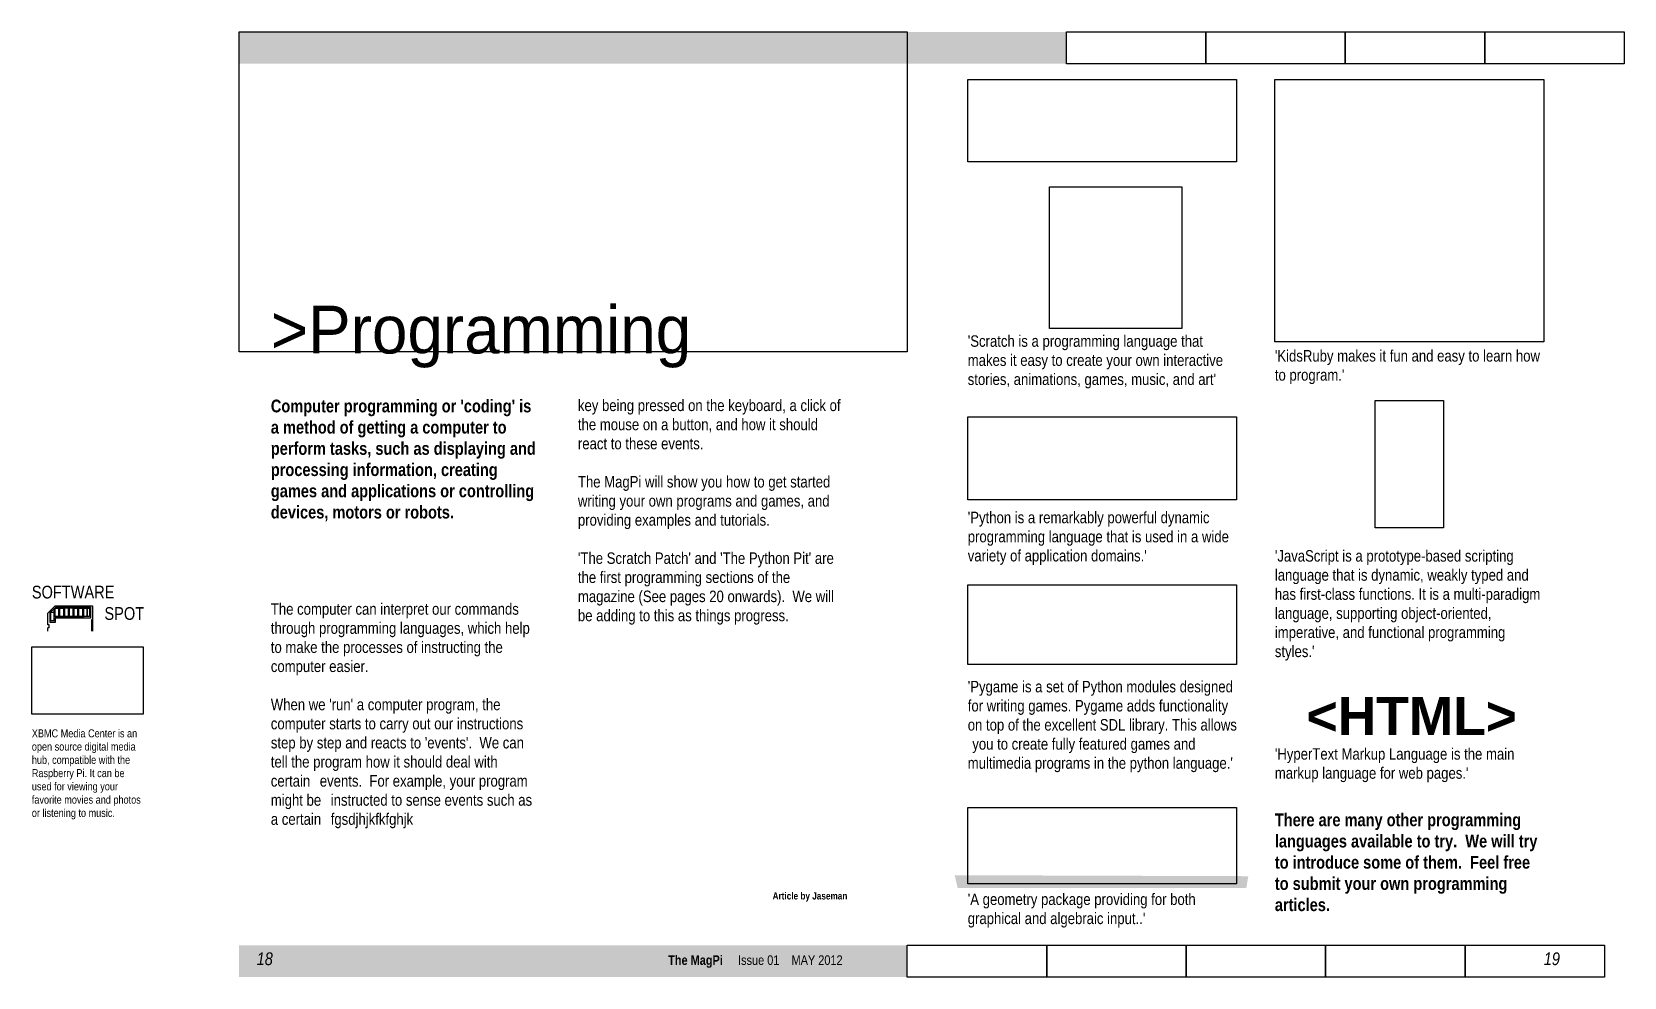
# Model space of a CAD drawing. Header units: millimetres. Extents: x 210 to 711, y 0 to 297.
import ezdxf

# ---------------------------------------------------------------- set-up
doc = ezdxf.new("R2010")
doc.units = ezdxf.units.MM
doc.header["$LTSCALE"] = 0.2
for name, color, linetype in [('Background Fill', 3, 'Continuous'), ('Images', 7, 'Continuous'), ('Text', 7, 'Continuous')]:
    doc.layers.add(name, color=color, linetype=linetype)
doc.styles.get("Standard").update_dxf_attribs({"font": 'arial.ttf'})
picture_1 = doc.add_image_def('image1.png', size_in_pixel=(1193, 718))
picture_2 = doc.add_image_def('image2.png', size_in_pixel=(1251, 599))
picture_3 = doc.add_image_def('image3.png', size_in_pixel=(495, 153))
picture_4 = doc.add_image_def('image4.gif', size_in_pixel=(676, 200))
picture_5 = doc.add_image_def('image5.jpg', size_in_pixel=(574, 131))
picture_6 = doc.add_image_def('image6.png', size_in_pixel=(213, 65))
picture_7 = doc.add_image_def('image7.png', size_in_pixel=(292, 83))
picture_8 = doc.add_image_def('image8.png', size_in_pixel=(322, 599))
picture_9 = doc.add_image_def('image9.jpg', size_in_pixel=(217, 232))
picture_10 = doc.add_image_def('image10.jpg', size_in_pixel=(563, 549))

msp = doc.modelspace()

# ---------------------------------------------------------------- linework, layer by layer
at = {"layer": 'Background Fill', "color": 77, "true_color": 0x5d6a34}
for points in [[(275.58, 297), (535.58, 297), (275.58, 287), (535.58, 287)], [(275.58, 10), (485.58, 10), (275.58, 0), (485.58, 0)]]:
    msp.add_solid(points, dxfattribs=at)
at = {"layer": 'Background Fill', "color": 7, "true_color": 0xffffff}
msp.add_solid([(500.47, 32.03), (592.75, 31.72), (501.41, 27.97), (592.12, 27.97)], dxfattribs=at)
at = {"layer": 'Images', "color": 131}
for p, q in [((217.85, 115.97), (218.99, 115.97)), ((219.31, 115.97), (220.5, 115.97)), ((223.81, 115.97), (224.96, 115.97)), ((225.28, 115.97), (226.46, 115.97)), ((226.78, 115.97), (228.65, 115.97)), ((227.75, 115.97), (227.75, 113.36)), ((228.65, 115.97), (228.65, 113.36)), ((228.65, 113.36), (226.78, 113.36)), ((229.19, 112.28), (229.19, 108.72)), ((229.19, 110.31), (229.58, 110.31))]:
    msp.add_line(p, q, dxfattribs=at)
for points in [[(215.46, 114.4), (217.82, 116.62)], [(216.23, 111.46), (216.23, 114.55), (218.01, 116.23), (218.99, 116.23)], [(226.78, 116.23), (228.9, 116.23), (228.9, 112.76), (217.82, 112.76), (217.82, 111.46), (216.23, 111.46)], [(217.53, 112.09), (217.53, 115.78)], [(217.82, 116.62), (229.58, 116.62)], [(217.85, 113.12), (217.85, 116.08)], [(218.99, 113.12), (218.99, 116.62)], [(219.31, 113.12), (219.31, 116.62)], [(219.31, 116.23), (220.5, 116.23)], [(220.5, 113.12), (220.5, 116.62)], [(220.82, 113.12), (220.82, 116.62)], [(220.82, 116.23), (222, 116.23)], [(220.84, 116.07), (222, 116.07)], [(222, 113.12), (222, 116.62)], [(222.32, 113.12), (222.32, 116.62)], [(222.32, 116.23), (223.49, 116.23)], [(222.32, 116.07), (223.49, 116.07)], [(223.49, 113.12), (223.49, 116.62)], [(223.81, 113.12), (223.81, 116.62)], [(223.81, 116.23), (224.96, 116.23)], [(224.96, 113.12), (224.96, 116.62)], [(225.28, 113.12), (225.28, 116.62)], [(225.28, 116.23), (226.46, 116.23)], [(226.46, 113.12), (226.46, 116.62)], [(226.78, 112.76), (226.78, 116.62)], [(227.96, 113.36), (227.96, 115.97)], [(229.58, 116.62), (229.58, 108.72)], [(215.46, 110.74), (215.46, 114.4)], [(215.89, 109.73), (215.89, 110.74), (215.46, 110.74)], [(216.23, 112.09), (217.82, 112.09)], [(217.53, 114.55), (216.62, 114.55), (216.37, 114.35), (216.37, 112.09)], [(218.99, 113.32), (217.85, 113.32)], [(226.46, 113.12), (217.85, 113.12)], [(220.5, 113.32), (219.31, 113.32)], [(222, 113.32), (220.82, 113.32)], [(223.49, 113.32), (222.32, 113.32)], [(224.96, 113.32), (223.81, 113.32)], [(226.46, 113.32), (225.28, 113.32)], [(229.58, 112.28), (229.19, 112.28)], [(215.46, 108.72), (215.46, 109.73)], [(215.89, 109.73), (215.46, 109.73)]]:
    msp.add_lwpolyline(points, dxfattribs=at)

# ---------------------------------------------------------------- texts
at = {"layer": 'Images', "insert": (601.08, 88.05), "char_height": 12, "attachment_point": 1}
msp.add_mtext_dynamic_manual_height_columns('\\pi9.9621;{\\fArial|b1|i0|c0|p34;\\C5;<HTML>}', width=84.5, gutter_width=12.5, heights=[0], dxfattribs=at)
at = {"layer": 'Text', "attachment_point": 1}
for s, width, insert, char_height in [('{\\fOCR A Extended|b0|i0|c0|p50;\\C94;\\c41728;>Programming}', 40, (285.58, 210.95), 15), ("{\\fArial Narrow|b0|i0|c0|p34;'Scratch is a programming language that makes it easy to create your own interactive \\H1.3422x; \\H0.74504x;stories, animations, games, music, and art'\\H1.2193x; }", 84.5, (504.58, 201.65), 3.6), ("{\\fArial Narrow|b0|i0|c0|p34;'KidsRuby makes it fun and easy to learn how to program.'\\H1.3419x; }", 84.5, (601.08, 197.01), 3.6), ("{\\fArial Narrow|b1|i0|c0|p34;Computer programming or 'coding' is a method of getting a computer to \\H1.8653x; \\H0.5361x;perform tasks, such as displaying and \\H1.5769x; \\H0.63417x;processing information, creating \\H1.673x; \\H0.59772x;games and applications or controlling \\H1.6239x; \\H0.6158x;devices, motors or robots.\\H1.6254x; }", 84.5, (285.58, 181.45), 4), ("{\\fArial Narrow|b0|i0|c0|p34;key being pressed on the keyboard, a click of the mouse on a button, and how it should \\H1.8483x; \\H0.54105x;react to these events.\\H1.5506x; \\H0.64492x;\\P\\H1.6498x; \\H0.60613x;\\PThe MagPi will show you how to get started \\H1.6167x; \\H0.61853x;writing your own programs and games, and \\H1.6278x; \\H0.61434x;providing examples and tutorials.\\H1.6241x; \\H0.61573x;\\P\\H1.6253x; \\H0.61527x;\\P'The Scratch Patch' and 'The Python Pit' are \\H1.6426x; \\H0.60878x;the first programming sections of the \\H1.6517x; \\H0.60544x;magazine (See pages 20 onwards).  We will \\H1.6488x; \\H0.60652x;be adding to this as things progress.\\H1.6326x; }", 84.5, (382.08, 181.45), 3.6), ("{\\fArial Narrow|b0|i0|c0|p34;'Python is a remarkably powerful dynamic programming language that is used in a wide \\H1.3419x; \\H0.74523x;variety of application domains.'\\H1.2364x; }", 84.5, (504.58, 146.22), 3.6), ("{\\fArial Narrow|b0|i0|c0|p34;'JavaScript is a prototype-based scripting language that is dynamic, weakly typed and \\H1.3422x; \\H0.74504x;has first-class functions. It is a multi-paradigm \\H1.2363x; \\H0.80885x;language, supporting object-oriented, \\H1.2631x; \\H0.79171x;imperative, and functional programming \\H1.2627x; \\H0.79196x;styles.'\\H1.2543x; }", 84.5, (601.08, 134.16), 3.6), ('{\\fArial Narrow|b0|i0|c0|p34;\\C30;SOFTWARE}', 35, (210.48, 122.98), 4), ('\\pi22.814;{\\fArial Narrow|b0|i0|c0|p34;\\C30;SPOT}', 35, (210.48, 116.26), 4), ("{\\fArial Narrow|b0|i0|c0|p34;The computer can interpret our commands through programming languages, which help \\H1.8333x; \\H0.54545x;to make the processes of instructing the \\H1.5726x; \\H0.63589x;computer easier.\\H1.6574x; \\H0.60336x;\\P\\H1.6142x; \\H0.6195x;\\PWhen we 'run' a computer program, the \\H1.6286x; \\H0.61402x;computer starts to carry out our instructions \\H1.6238x; \\H0.61584x;step by step and reacts to 'events'.  We can \\H1.6254x; \\H0.61523x;tell the program how it should deal with certain \\H1.6249x; \\H0.61544x;events.  For example, your program might be \\H1.625x; \\H0.61537x;instructed to sense events such as a certain \\H1.625x; \\H0.61539x;\\C256;\\c16777215;fgsdjhjkfkfghjk\\H1.6421x; }", 84.5, (285.58, 117.47), 3.6), ("{\\fArial Narrow|b0|i0|c0|p34;'Pygame is a set of Python modules designed for writing games. Pygame adds functionality \\H1.3589x; \\H0.73588x;on top of the excellent SDL library. This allows \\H1.24x; \\H0.80648x;you to create fully featured games and \\H1.2793x; \\H0.7817x;multimedia programs in the python language.'\\H1.2488x; }", 84.5, (504.58, 93.08), 3.6), ("{\\fArial Narrow|b0|i0|c0|p34;'HyperText Markup Language is the main markup language for web pages.'\\H1.3504x; }", 84.5, (601.08, 71.94), 3.6), ('{\\fArial Narrow|b1|i0|c0|p34;\\H1.1111x;There are many other programming languages available to try.  We will try \\H1.3667x; \\H0.73171x;to introduce some of them.  Feel free \\H1.2615x; \\H0.79271x;to submit your own programming \\H1.288x; \\H0.77638x;articles.\\H1.2707x; }', 84.5, (601.08, 51.42), 3.6), ("{\\fArial Narrow|b0|i0|c0|p34;'A geometry package providing for both graphical and algebraic input..'\\H1.3419x; }", 84.5, (504.58, 26.27), 3.6)]:
    msp.add_mtext_dynamic_manual_height_columns(s, width=width, gutter_width=12.5, heights=[0], dxfattribs=dict(at, insert=insert, char_height=char_height))
at = {"layer": 'Text', "color": 255, "attachment_point": 1}
for s, width, insert, char_height in [('{\\fArial Narrow|b0|i0|c0|p34;XBMC Media Center is an open source digital media \\H1.8489x; \\H0.54088x;hub, compatible with the \\H1.5504x; \\H0.645x;Raspberry Pi. It can be \\H1.6499x; \\H0.60611x;used for viewing your \\H1.6338x; \\H0.61208x;favorite movies and photos \\H1.6541x; \\H0.60458x;or listening to music.\\H1.6302x; }', 35, (210.48, 77.85), 2.5), ('\\pi61.177;{\\fArial Narrow|b1|i0|c0|p34;\\C256;Article by Jaseman}', 84.5, (382.08, 26.66), 2.25), ('\\pi5.5471;{\\fArial Narrow|b0|i1|c0|p34;\\C43;18}', 10, (275.58, 7.78), 4), ('\\pi84.851;{\\fArial Narrow|b1|i0|c0|p34;The MagPi\\fArial Narrow|b0|i0|c0|p34;     Issue 01    MAY 2012}', 139.4261, (325.58, 6.85), 3), ('{\\fArial Narrow|b0|i1|c0|p34;\\C43;19}', 9.7232, (685.58, 7.78), 4)]:
    msp.add_mtext_dynamic_manual_height_columns(s, width=width, gutter_width=12.5, heights=[0], dxfattribs=dict(at, insert=insert, char_height=char_height))

# ---------------------------------------------------------------- pictures from other files: only their frames are drawn
at = {"layer": 'Images'}
image = msp.add_image(picture_2, insert=(275.58, 196.45), size_in_units=(210, 100.55), dxfattribs=at)
image.dxf.flags = 7
image = msp.add_image(picture_5, insert=(535.58, 287), size_in_units=(43.82, 10), dxfattribs=at)
image.dxf.flags = 7
image = msp.add_image(picture_5, insert=(579.4, 287), size_in_units=(43.82, 10), dxfattribs=at)
image.dxf.flags = 7
image = msp.add_image(picture_5, insert=(623.21, 287), size_in_units=(43.82, 10), dxfattribs=at)
image.dxf.flags = 7
image = msp.add_image(picture_5, insert=(667.03, 287), size_in_units=(43.82, 10), dxfattribs=at)
image.dxf.flags = 7
image = msp.add_image(picture_6, insert=(504.58, 256.21), size_in_units=(84.5, 25.79), dxfattribs=at)
image.dxf.flags = 7
image = msp.add_image(picture_10, insert=(601.08, 199.6), size_in_units=(84.5, 82.4), dxfattribs=at)
image.dxf.flags = 7
image = msp.add_image(picture_9, insert=(530.25, 203.79), size_in_units=(41.61, 44.49), dxfattribs=at)
image.dxf.flags = 7
image = msp.add_image(picture_8, insert=(632.59, 141.18), size_in_units=(21.48, 39.95), dxfattribs=at)
image.dxf.flags = 15
image = msp.add_image(picture_3, insert=(504.58, 149.94), size_in_units=(84.5, 26.12), dxfattribs=at)
image.dxf.flags = 15
image = msp.add_image(picture_4, insert=(504.58, 98.23), size_in_units=(84.5, 25), dxfattribs=at)
image.dxf.flags = 15
image = msp.add_image(picture_1, insert=(210.48, 82.67), size_in_units=(35, 21.06), dxfattribs=at)
image.dxf.flags = 7
image = msp.add_image(picture_7, insert=(504.58, 29.28), size_in_units=(84.5, 24.02), dxfattribs=at)
image.dxf.flags = 7
image = msp.add_image(picture_5, insert=(485.58, 0), size_in_units=(43.82, 10), dxfattribs=at)
image.dxf.flags = 7
image = msp.add_image(picture_5, insert=(529.4, 0), size_in_units=(43.82, 10), dxfattribs=at)
image.dxf.flags = 7
image = msp.add_image(picture_5, insert=(573.21, 0), size_in_units=(43.82, 10), dxfattribs=at)
image.dxf.flags = 7
image = msp.add_image(picture_5, insert=(617.03, 0), size_in_units=(43.82, 10), dxfattribs=at)
image.dxf.flags = 7
image = msp.add_image(picture_5, insert=(660.85, 0), size_in_units=(43.82, 10), dxfattribs=at)
image.dxf.flags = 7

doc.saveas('drawing.dxf')
